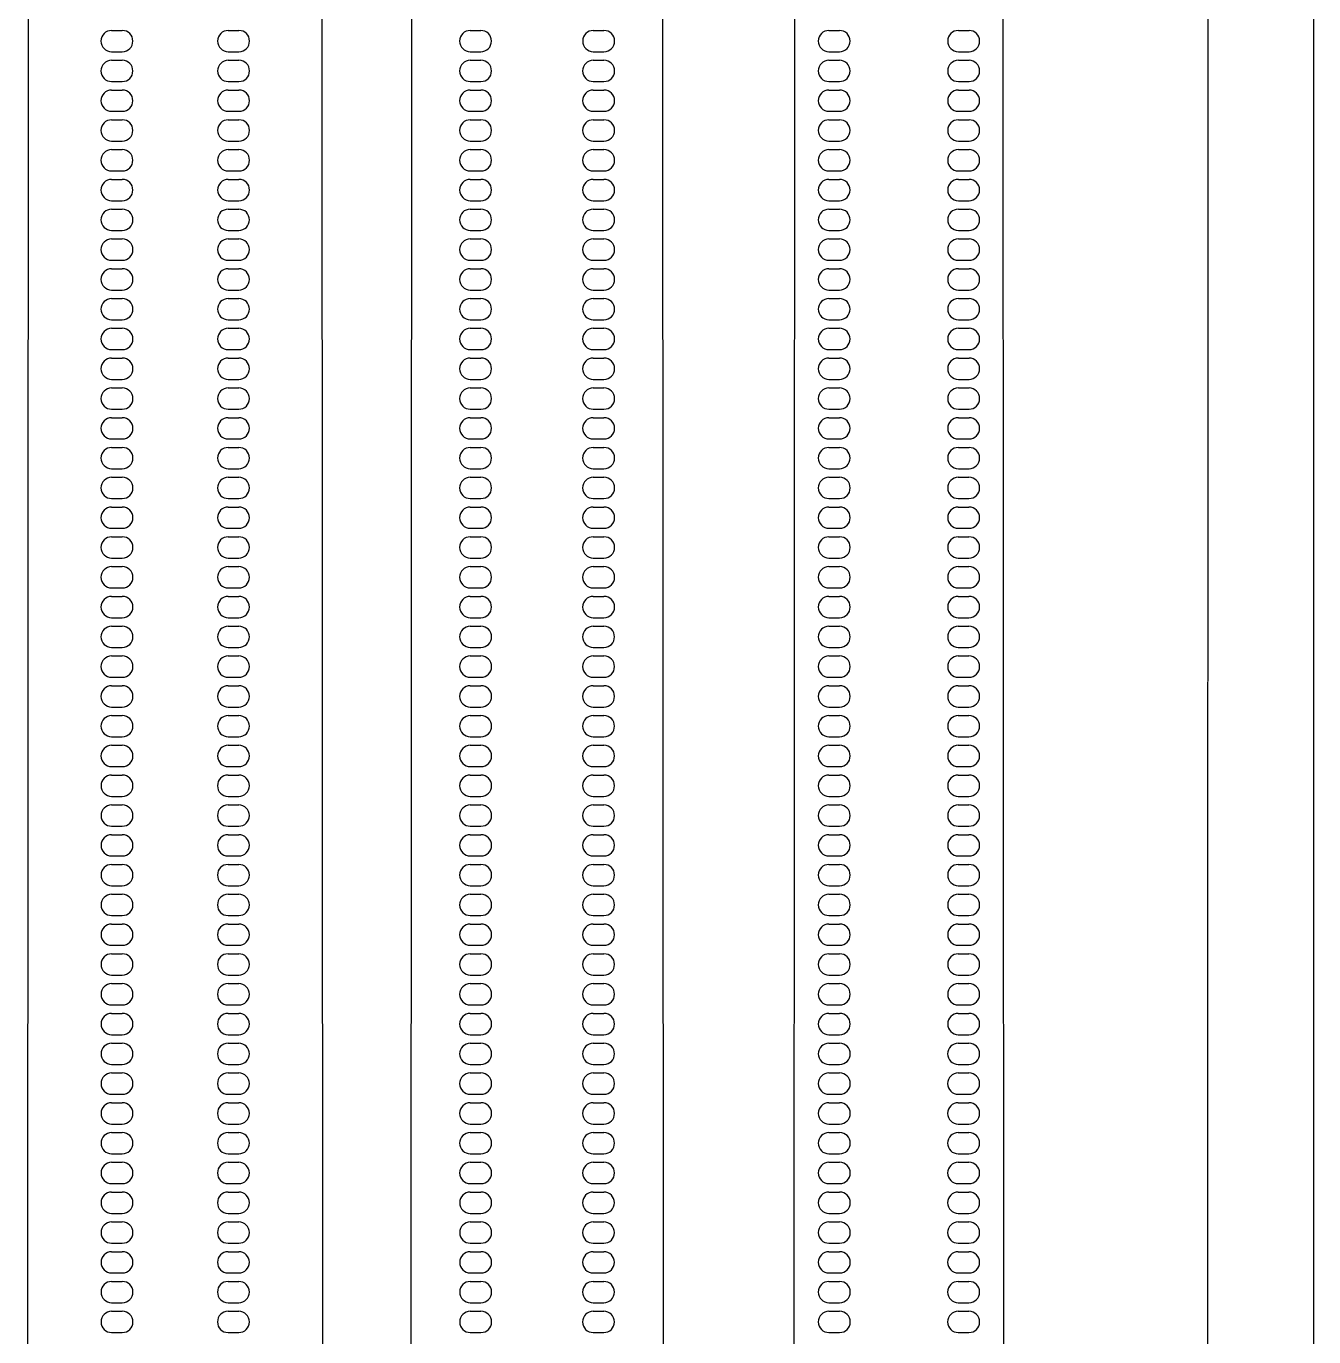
# Model space of a CAD drawing. Header units: millimetres. Extents: x -12.5 to 12.5, y -37.5 to 37.5.
# Drawn here: x -2.9 to 0.124, y -18.595 to -15.515 of the extents above; entities that cross this region are included whole.
import ezdxf

# ---------------------------------------------------------------- set-up
doc = ezdxf.new("R2010")
doc.units = ezdxf.units.MM

msp = doc.modelspace()

# ---------------------------------------------------------------- linework, layer by layer
at = {"color": 7, "linetype": 'Continuous'}
for p, q in [((-2.875, 24), (-2.9, -25)), ((-2.2, -25), (-2.225, 24)), ((-1.975, 24), (-2, -25)), ((-1.4, -25), (-1.425, 24)), ((-1.075, 24), (-1.1, -25)), ((-0.6, -25), (-0.625, 24)), ((-0.1245, -21.36), (-0.1233, -13.66)), ((0.1233, -13.66), (0.1245, -21.36)), ((-2.6995, -15.525), (-2.6745, -15.525)), ((-2.4255, -15.525), (-2.4005, -15.525)), ((-1.8571, -15.525), (-1.8321, -15.525)), ((-1.5679, -15.525), (-1.5429, -15.525)), ((-1.0146, -15.525), (-0.9896, -15.525)), ((-0.7104, -15.525), (-0.6854, -15.525)), ((-2.6995, -15.575), (-2.6745, -15.575)), ((-2.4255, -15.575), (-2.4005, -15.575)), ((-1.8571, -15.575), (-1.8321, -15.575)), ((-1.5679, -15.575), (-1.5429, -15.575)), ((-1.0146, -15.575), (-0.9896, -15.575)), ((-0.7104, -15.575), (-0.6854, -15.575)), ((-2.6995, -15.595), (-2.6745, -15.595)), ((-2.4255, -15.595), (-2.4005, -15.595)), ((-1.857, -15.595), (-1.832, -15.595)), ((-1.568, -15.595), (-1.543, -15.595)), ((-1.0146, -15.595), (-0.9896, -15.595)), ((-0.7104, -15.595), (-0.6854, -15.595)), ((-2.6995, -15.645), (-2.6745, -15.645)), ((-2.4255, -15.645), (-2.4005, -15.645)), ((-1.857, -15.645), (-1.832, -15.645)), ((-1.568, -15.645), (-1.543, -15.645)), ((-1.0146, -15.645), (-0.9896, -15.645)), ((-0.7104, -15.645), (-0.6854, -15.645)), ((-2.6995, -15.665), (-2.6745, -15.665)), ((-2.4255, -15.665), (-2.4005, -15.665)), ((-1.857, -15.665), (-1.832, -15.665)), ((-1.568, -15.665), (-1.543, -15.665)), ((-1.0146, -15.665), (-0.9896, -15.665)), ((-0.7104, -15.665), (-0.6854, -15.665)), ((-2.6995, -15.715), (-2.6745, -15.715)), ((-2.6995, -15.735), (-2.6745, -15.735)), ((-2.4255, -15.715), (-2.4005, -15.715)), ((-2.4255, -15.735), (-2.4005, -15.735)), ((-1.857, -15.715), (-1.832, -15.715)), ((-1.857, -15.735), (-1.832, -15.735)), ((-1.568, -15.715), (-1.543, -15.715)), ((-1.568, -15.735), (-1.543, -15.735)), ((-1.0146, -15.715), (-0.9896, -15.715)), ((-1.0146, -15.735), (-0.9896, -15.735)), ((-0.7104, -15.715), (-0.6854, -15.715)), ((-0.7104, -15.735), (-0.6854, -15.735)), ((-2.6995, -15.785), (-2.6745, -15.785)), ((-2.4255, -15.785), (-2.4005, -15.785)), ((-1.857, -15.785), (-1.832, -15.785)), ((-1.568, -15.785), (-1.543, -15.785)), ((-1.0146, -15.785), (-0.9896, -15.785)), ((-0.7104, -15.785), (-0.6854, -15.785)), ((-2.6995, -15.805), (-2.6745, -15.805)), ((-2.4255, -15.805), (-2.4005, -15.805)), ((-1.857, -15.805), (-1.832, -15.805)), ((-1.568, -15.805), (-1.543, -15.805)), ((-1.0146, -15.805), (-0.9896, -15.805)), ((-0.7104, -15.805), (-0.6854, -15.805)), ((-2.6995, -15.855), (-2.6745, -15.855)), ((-2.4255, -15.855), (-2.4005, -15.855)), ((-1.857, -15.855), (-1.832, -15.855)), ((-1.568, -15.855), (-1.543, -15.855)), ((-1.0146, -15.855), (-0.9896, -15.855)), ((-0.7104, -15.855), (-0.6854, -15.855)), ((-2.6995, -15.875), (-2.6745, -15.875)), ((-2.4255, -15.875), (-2.4005, -15.875)), ((-1.857, -15.875), (-1.832, -15.875)), ((-1.568, -15.875), (-1.543, -15.875)), ((-1.0146, -15.875), (-0.9896, -15.875)), ((-0.7104, -15.875), (-0.6854, -15.875)), ((-2.6995, -15.925), (-2.6745, -15.925)), ((-2.6994, -15.945), (-2.6744, -15.945)), ((-2.4256, -15.945), (-2.4006, -15.945)), ((-2.4255, -15.925), (-2.4005, -15.925)), ((-1.857, -15.925), (-1.832, -15.925)), ((-1.857, -15.945), (-1.832, -15.945)), ((-1.568, -15.925), (-1.543, -15.925)), ((-1.568, -15.945), (-1.543, -15.945)), ((-1.0146, -15.925), (-0.9896, -15.925)), ((-1.0146, -15.945), (-0.9896, -15.945)), ((-0.7104, -15.925), (-0.6854, -15.925)), ((-0.7104, -15.945), (-0.6854, -15.945)), ((-2.6994, -15.995), (-2.6744, -15.995)), ((-2.6994, -16.015), (-2.6744, -16.015)), ((-2.4256, -15.995), (-2.4006, -15.995)), ((-2.4256, -16.015), (-2.4006, -16.015)), ((-1.857, -15.995), (-1.832, -15.995)), ((-1.857, -16.015), (-1.832, -16.015)), ((-1.568, -15.995), (-1.543, -15.995)), ((-1.568, -16.015), (-1.543, -16.015)), ((-1.0146, -15.995), (-0.9896, -15.995)), ((-1.0146, -16.015), (-0.9896, -16.015)), ((-0.7104, -15.995), (-0.6854, -15.995)), ((-0.7104, -16.015), (-0.6854, -16.015)), ((-2.6994, -16.065), (-2.6744, -16.065)), ((-2.4256, -16.065), (-2.4006, -16.065)), ((-1.857, -16.065), (-1.832, -16.065)), ((-1.568, -16.065), (-1.543, -16.065)), ((-1.0146, -16.065), (-0.9896, -16.065)), ((-0.7104, -16.065), (-0.6854, -16.065)), ((-2.6994, -16.085), (-2.6744, -16.085)), ((-2.4256, -16.085), (-2.4006, -16.085)), ((-1.857, -16.085), (-1.832, -16.085)), ((-1.568, -16.085), (-1.543, -16.085)), ((-1.0146, -16.085), (-0.9896, -16.085)), ((-0.7104, -16.085), (-0.6854, -16.085)), ((-2.6994, -16.135), (-2.6744, -16.135)), ((-2.4256, -16.135), (-2.4006, -16.135)), ((-1.857, -16.135), (-1.832, -16.135)), ((-1.568, -16.135), (-1.543, -16.135)), ((-1.0146, -16.135), (-0.9896, -16.135)), ((-0.7104, -16.135), (-0.6854, -16.135)), ((-2.6994, -16.155), (-2.6744, -16.155)), ((-2.4256, -16.155), (-2.4006, -16.155)), ((-1.857, -16.155), (-1.832, -16.155)), ((-1.568, -16.155), (-1.543, -16.155)), ((-1.0146, -16.155), (-0.9896, -16.155)), ((-0.7104, -16.155), (-0.6854, -16.155)), ((-2.6994, -16.205), (-2.6744, -16.205)), ((-2.6994, -16.225), (-2.6744, -16.225)), ((-2.4256, -16.205), (-2.4006, -16.205)), ((-2.4256, -16.225), (-2.4006, -16.225)), ((-1.857, -16.205), (-1.832, -16.205)), ((-1.857, -16.225), (-1.832, -16.225)), ((-1.568, -16.205), (-1.543, -16.205)), ((-1.568, -16.225), (-1.543, -16.225)), ((-1.0146, -16.205), (-0.9896, -16.205)), ((-1.0146, -16.225), (-0.9896, -16.225)), ((-0.7104, -16.205), (-0.6854, -16.205)), ((-0.7104, -16.225), (-0.6854, -16.225)), ((-2.6994, -16.275), (-2.6744, -16.275)), ((-2.4256, -16.275), (-2.4006, -16.275)), ((-1.857, -16.275), (-1.832, -16.275)), ((-1.568, -16.275), (-1.543, -16.275)), ((-1.0146, -16.275), (-0.9896, -16.275)), ((-0.7104, -16.275), (-0.6854, -16.275)), ((-2.6994, -16.295), (-2.6744, -16.295)), ((-2.4256, -16.295), (-2.4006, -16.295)), ((-1.857, -16.295), (-1.832, -16.295)), ((-1.568, -16.295), (-1.543, -16.295)), ((-1.0146, -16.295), (-0.9896, -16.295)), ((-0.7104, -16.295), (-0.6854, -16.295)), ((-2.6994, -16.345), (-2.6744, -16.345)), ((-2.4256, -16.345), (-2.4006, -16.345)), ((-1.857, -16.345), (-1.832, -16.345)), ((-1.568, -16.345), (-1.543, -16.345)), ((-1.0146, -16.345), (-0.9896, -16.345)), ((-0.7104, -16.345), (-0.6854, -16.345)), ((-2.6994, -16.365), (-2.6744, -16.365)), ((-2.4256, -16.365), (-2.4006, -16.365)), ((-1.857, -16.365), (-1.832, -16.365)), ((-1.568, -16.365), (-1.543, -16.365)), ((-1.0146, -16.365), (-0.9896, -16.365)), ((-0.7104, -16.365), (-0.6854, -16.365)), ((-2.6994, -16.415), (-2.6744, -16.415)), ((-2.4256, -16.415), (-2.4006, -16.415)), ((-1.857, -16.415), (-1.832, -16.415)), ((-1.568, -16.415), (-1.543, -16.415)), ((-1.0146, -16.415), (-0.9896, -16.415)), ((-0.7104, -16.415), (-0.6854, -16.415)), ((-2.6994, -16.435), (-2.6744, -16.435)), ((-2.4256, -16.435), (-2.4006, -16.435)), ((-1.857, -16.435), (-1.832, -16.435)), ((-1.568, -16.435), (-1.543, -16.435)), ((-1.0146, -16.435), (-0.9896, -16.435)), ((-0.7104, -16.435), (-0.6854, -16.435)), ((-2.6994, -16.485), (-2.6744, -16.485)), ((-2.6994, -16.505), (-2.6744, -16.505)), ((-2.4256, -16.485), (-2.4006, -16.485)), ((-2.4256, -16.505), (-2.4006, -16.505)), ((-1.857, -16.485), (-1.832, -16.485)), ((-1.857, -16.505), (-1.832, -16.505)), ((-1.568, -16.485), (-1.543, -16.485)), ((-1.568, -16.505), (-1.543, -16.505)), ((-1.0146, -16.485), (-0.9896, -16.485)), ((-1.0146, -16.505), (-0.9896, -16.505)), ((-0.7104, -16.485), (-0.6854, -16.485)), ((-0.7104, -16.505), (-0.6854, -16.505)), ((-2.6994, -16.555), (-2.6744, -16.555)), ((-2.4256, -16.555), (-2.4006, -16.555)), ((-1.857, -16.555), (-1.832, -16.555)), ((-1.568, -16.555), (-1.543, -16.555)), ((-1.0146, -16.555), (-0.9896, -16.555)), ((-0.7104, -16.555), (-0.6854, -16.555)), ((-2.6994, -16.575), (-2.6744, -16.575)), ((-2.4256, -16.575), (-2.4006, -16.575)), ((-1.857, -16.575), (-1.832, -16.575)), ((-1.568, -16.575), (-1.543, -16.575)), ((-1.0145, -16.575), (-0.9895, -16.575)), ((-0.7105, -16.575), (-0.6855, -16.575)), ((-2.6994, -16.625), (-2.6744, -16.625)), ((-2.4256, -16.625), (-2.4006, -16.625)), ((-1.857, -16.625), (-1.832, -16.625)), ((-1.568, -16.625), (-1.543, -16.625)), ((-1.0145, -16.625), (-0.9895, -16.625)), ((-0.7105, -16.625), (-0.6855, -16.625)), ((-2.6994, -16.645), (-2.6744, -16.645)), ((-2.4256, -16.645), (-2.4006, -16.645)), ((-1.857, -16.645), (-1.832, -16.645)), ((-1.568, -16.645), (-1.543, -16.645)), ((-1.0145, -16.645), (-0.9895, -16.645)), ((-0.7105, -16.645), (-0.6855, -16.645)), ((-2.6994, -16.695), (-2.6744, -16.695)), ((-2.6994, -16.715), (-2.6744, -16.715)), ((-2.4256, -16.695), (-2.4006, -16.695)), ((-2.4256, -16.715), (-2.4006, -16.715)), ((-1.857, -16.695), (-1.832, -16.695)), ((-1.857, -16.715), (-1.832, -16.715)), ((-1.568, -16.695), (-1.543, -16.695)), ((-1.568, -16.715), (-1.543, -16.715)), ((-1.0145, -16.695), (-0.9895, -16.695)), ((-1.0145, -16.715), (-0.9895, -16.715)), ((-0.7105, -16.695), (-0.6855, -16.695)), ((-0.7105, -16.715), (-0.6855, -16.715)), ((-2.6994, -16.765), (-2.6744, -16.765)), ((-2.6994, -16.785), (-2.6744, -16.785)), ((-2.4256, -16.765), (-2.4006, -16.765)), ((-2.4256, -16.785), (-2.4006, -16.785)), ((-1.857, -16.765), (-1.832, -16.765)), ((-1.857, -16.785), (-1.832, -16.785)), ((-1.568, -16.765), (-1.543, -16.765)), ((-1.568, -16.785), (-1.543, -16.785)), ((-1.0145, -16.765), (-0.9895, -16.765)), ((-1.0145, -16.785), (-0.9895, -16.785)), ((-0.7105, -16.765), (-0.6855, -16.765)), ((-0.7105, -16.785), (-0.6855, -16.785)), ((-2.6994, -16.835), (-2.6744, -16.835)), ((-2.4256, -16.835), (-2.4006, -16.835)), ((-1.857, -16.835), (-1.832, -16.835)), ((-1.568, -16.835), (-1.543, -16.835)), ((-1.0145, -16.835), (-0.9895, -16.835)), ((-0.7105, -16.835), (-0.6855, -16.835)), ((-2.6994, -16.855), (-2.6744, -16.855)), ((-2.4256, -16.855), (-2.4006, -16.855)), ((-1.857, -16.855), (-1.832, -16.855)), ((-1.568, -16.855), (-1.543, -16.855)), ((-1.0145, -16.855), (-0.9895, -16.855)), ((-0.7105, -16.855), (-0.6855, -16.855)), ((-2.6994, -16.905), (-2.6744, -16.905)), ((-2.4256, -16.905), (-2.4006, -16.905)), ((-1.857, -16.905), (-1.832, -16.905)), ((-1.568, -16.905), (-1.543, -16.905)), ((-1.0145, -16.905), (-0.9895, -16.905)), ((-0.7105, -16.905), (-0.6855, -16.905)), ((-2.6994, -16.925), (-2.6744, -16.925)), ((-2.4256, -16.925), (-2.4006, -16.925)), ((-1.8569, -16.925), (-1.8319, -16.925)), ((-1.5681, -16.925), (-1.5431, -16.925)), ((-1.0145, -16.925), (-0.9895, -16.925)), ((-0.7105, -16.925), (-0.6855, -16.925)), ((-2.6994, -16.975), (-2.6744, -16.975)), ((-2.6994, -16.995), (-2.6744, -16.995)), ((-2.4256, -16.975), (-2.4006, -16.975)), ((-2.4256, -16.995), (-2.4006, -16.995)), ((-1.8569, -16.975), (-1.8319, -16.975)), ((-1.8569, -16.995), (-1.8319, -16.995)), ((-1.5681, -16.975), (-1.5431, -16.975)), ((-1.5681, -16.995), (-1.5431, -16.995)), ((-1.0145, -16.975), (-0.9895, -16.975)), ((-1.0145, -16.995), (-0.9895, -16.995)), ((-0.7105, -16.975), (-0.6855, -16.975)), ((-0.7105, -16.995), (-0.6855, -16.995)), ((-2.6994, -17.045), (-2.6744, -17.045)), ((-2.4256, -17.045), (-2.4006, -17.045)), ((-1.8569, -17.045), (-1.8319, -17.045)), ((-1.5681, -17.045), (-1.5431, -17.045)), ((-1.0145, -17.045), (-0.9895, -17.045)), ((-0.7105, -17.045), (-0.6855, -17.045)), ((-2.6994, -17.065), (-2.6744, -17.065)), ((-2.4256, -17.065), (-2.4006, -17.065)), ((-1.8569, -17.065), (-1.8319, -17.065)), ((-1.5681, -17.065), (-1.5431, -17.065)), ((-1.0145, -17.065), (-0.9895, -17.065)), ((-0.7105, -17.065), (-0.6855, -17.065)), ((-2.6994, -17.115), (-2.6744, -17.115)), ((-2.4256, -17.115), (-2.4006, -17.115)), ((-1.8569, -17.115), (-1.8319, -17.115)), ((-1.5681, -17.115), (-1.5431, -17.115)), ((-1.0145, -17.115), (-0.9895, -17.115)), ((-0.7105, -17.115), (-0.6855, -17.115)), ((-2.6994, -17.135), (-2.6744, -17.135)), ((-2.4256, -17.135), (-2.4006, -17.135)), ((-1.8569, -17.135), (-1.8319, -17.135)), ((-1.5681, -17.135), (-1.5431, -17.135)), ((-1.0145, -17.135), (-0.9895, -17.135)), ((-0.7105, -17.135), (-0.6855, -17.135)), ((-2.6994, -17.185), (-2.6744, -17.185)), ((-2.4256, -17.185), (-2.4006, -17.185)), ((-1.8569, -17.185), (-1.8319, -17.185)), ((-1.5681, -17.185), (-1.5431, -17.185)), ((-1.0145, -17.185), (-0.9895, -17.185)), ((-0.7105, -17.185), (-0.6855, -17.185)), ((-2.6994, -17.205), (-2.6744, -17.205)), ((-2.4256, -17.205), (-2.4006, -17.205)), ((-1.8569, -17.205), (-1.8319, -17.205)), ((-1.5681, -17.205), (-1.5431, -17.205)), ((-1.0145, -17.205), (-0.9895, -17.205)), ((-0.7105, -17.205), (-0.6855, -17.205)), ((-2.6994, -17.255), (-2.6744, -17.255)), ((-2.6993, -17.275), (-2.6743, -17.275)), ((-2.4257, -17.275), (-2.4007, -17.275)), ((-2.4256, -17.255), (-2.4006, -17.255)), ((-1.8569, -17.255), (-1.8319, -17.255)), ((-1.8569, -17.275), (-1.8319, -17.275)), ((-1.5681, -17.255), (-1.5431, -17.255)), ((-1.5681, -17.275), (-1.5431, -17.275)), ((-1.0145, -17.255), (-0.9895, -17.255)), ((-1.0145, -17.275), (-0.9895, -17.275)), ((-0.7105, -17.255), (-0.6855, -17.255)), ((-0.7105, -17.275), (-0.6855, -17.275)), ((-2.6993, -17.325), (-2.6743, -17.325)), ((-2.4257, -17.325), (-2.4007, -17.325)), ((-1.8569, -17.325), (-1.8319, -17.325)), ((-1.5681, -17.325), (-1.5431, -17.325)), ((-1.0145, -17.325), (-0.9895, -17.325)), ((-0.7105, -17.325), (-0.6855, -17.325)), ((-2.6993, -17.345), (-2.6743, -17.345)), ((-2.4257, -17.345), (-2.4007, -17.345)), ((-1.8569, -17.345), (-1.8319, -17.345)), ((-1.5681, -17.345), (-1.5431, -17.345)), ((-1.0145, -17.345), (-0.9895, -17.345)), ((-0.7105, -17.345), (-0.6855, -17.345)), ((-2.6993, -17.395), (-2.6743, -17.395)), ((-2.4257, -17.395), (-2.4007, -17.395)), ((-1.8569, -17.395), (-1.8319, -17.395)), ((-1.5681, -17.395), (-1.5431, -17.395)), ((-1.0145, -17.395), (-0.9895, -17.395)), ((-0.7105, -17.395), (-0.6855, -17.395)), ((-2.6993, -17.415), (-2.6743, -17.415)), ((-2.4257, -17.415), (-2.4007, -17.415)), ((-1.8569, -17.415), (-1.8319, -17.415)), ((-1.5681, -17.415), (-1.5431, -17.415)), ((-1.0145, -17.415), (-0.9895, -17.415)), ((-0.7105, -17.415), (-0.6855, -17.415)), ((-2.6993, -17.465), (-2.6743, -17.465)), ((-2.6993, -17.485), (-2.6743, -17.485)), ((-2.4257, -17.465), (-2.4007, -17.465)), ((-2.4257, -17.485), (-2.4007, -17.485)), ((-1.8569, -17.465), (-1.8319, -17.465)), ((-1.8569, -17.485), (-1.8319, -17.485)), ((-1.5681, -17.465), (-1.5431, -17.465)), ((-1.5681, -17.485), (-1.5431, -17.485)), ((-1.0145, -17.465), (-0.9895, -17.465)), ((-1.0145, -17.485), (-0.9895, -17.485)), ((-0.7105, -17.465), (-0.6855, -17.465)), ((-0.7105, -17.485), (-0.6855, -17.485)), ((-2.6993, -17.535), (-2.6743, -17.535)), ((-2.6993, -17.555), (-2.6743, -17.555)), ((-2.4257, -17.535), (-2.4007, -17.535)), ((-2.4257, -17.555), (-2.4007, -17.555)), ((-1.8569, -17.535), (-1.8319, -17.535)), ((-1.8569, -17.555), (-1.8319, -17.555)), ((-1.5681, -17.535), (-1.5431, -17.535)), ((-1.5681, -17.555), (-1.5431, -17.555)), ((-1.0145, -17.535), (-0.9895, -17.535)), ((-1.0145, -17.555), (-0.9895, -17.555)), ((-0.7105, -17.535), (-0.6855, -17.535)), ((-0.7105, -17.555), (-0.6855, -17.555)), ((-2.6993, -17.605), (-2.6743, -17.605)), ((-2.4257, -17.605), (-2.4007, -17.605)), ((-1.8569, -17.605), (-1.8319, -17.605)), ((-1.5681, -17.605), (-1.5431, -17.605)), ((-1.0145, -17.605), (-0.9895, -17.605)), ((-0.7105, -17.605), (-0.6855, -17.605)), ((-2.6993, -17.625), (-2.6743, -17.625)), ((-2.4257, -17.625), (-2.4007, -17.625)), ((-1.8569, -17.625), (-1.8319, -17.625)), ((-1.5681, -17.625), (-1.5431, -17.625)), ((-1.0145, -17.625), (-0.9895, -17.625)), ((-0.7105, -17.625), (-0.6855, -17.625)), ((-2.6993, -17.675), (-2.6743, -17.675)), ((-2.4257, -17.675), (-2.4007, -17.675)), ((-1.8569, -17.675), (-1.8319, -17.675)), ((-1.5681, -17.675), (-1.5431, -17.675)), ((-1.0145, -17.675), (-0.9895, -17.675)), ((-0.7105, -17.675), (-0.6855, -17.675)), ((-2.6993, -17.695), (-2.6743, -17.695)), ((-2.4257, -17.695), (-2.4007, -17.695)), ((-1.8569, -17.695), (-1.8319, -17.695)), ((-1.5681, -17.695), (-1.5431, -17.695)), ((-1.0145, -17.695), (-0.9895, -17.695)), ((-0.7105, -17.695), (-0.6855, -17.695)), ((-2.6993, -17.745), (-2.6743, -17.745)), ((-2.6993, -17.765), (-2.6743, -17.765)), ((-2.4257, -17.745), (-2.4007, -17.745)), ((-2.4257, -17.765), (-2.4007, -17.765)), ((-1.8569, -17.745), (-1.8319, -17.745)), ((-1.8569, -17.765), (-1.8319, -17.765)), ((-1.5681, -17.745), (-1.5431, -17.745)), ((-1.5681, -17.765), (-1.5431, -17.765)), ((-1.0145, -17.745), (-0.9895, -17.745)), ((-1.0145, -17.765), (-0.9895, -17.765)), ((-0.7105, -17.745), (-0.6855, -17.745)), ((-0.7105, -17.765), (-0.6855, -17.765)), ((-2.6993, -17.815), (-2.6743, -17.815)), ((-2.4257, -17.815), (-2.4007, -17.815)), ((-1.8569, -17.815), (-1.8319, -17.815)), ((-1.5681, -17.815), (-1.5431, -17.815)), ((-1.0145, -17.815), (-0.9895, -17.815)), ((-0.7105, -17.815), (-0.6855, -17.815)), ((-2.6993, -17.835), (-2.6743, -17.835)), ((-2.4257, -17.835), (-2.4007, -17.835)), ((-1.8569, -17.835), (-1.8319, -17.835)), ((-1.5681, -17.835), (-1.5431, -17.835)), ((-1.0145, -17.835), (-0.9895, -17.835)), ((-0.7105, -17.835), (-0.6855, -17.835)), ((-2.6993, -17.885), (-2.6743, -17.885)), ((-2.4257, -17.885), (-2.4007, -17.885)), ((-1.8569, -17.885), (-1.8319, -17.885)), ((-1.5681, -17.885), (-1.5431, -17.885)), ((-1.0145, -17.885), (-0.9895, -17.885)), ((-0.7105, -17.885), (-0.6855, -17.885)), ((-2.6993, -17.905), (-2.6743, -17.905)), ((-2.4257, -17.905), (-2.4007, -17.905)), ((-1.8569, -17.905), (-1.8319, -17.905)), ((-1.5681, -17.905), (-1.5431, -17.905)), ((-1.0144, -17.905), (-0.9894, -17.905)), ((-0.7106, -17.905), (-0.6856, -17.905)), ((-2.6993, -17.955), (-2.6743, -17.955)), ((-2.4257, -17.955), (-2.4007, -17.955)), ((-1.8569, -17.955), (-1.8319, -17.955)), ((-1.5681, -17.955), (-1.5431, -17.955)), ((-1.0144, -17.955), (-0.9894, -17.955)), ((-0.7106, -17.955), (-0.6856, -17.955)), ((-2.6993, -17.975), (-2.6743, -17.975)), ((-2.4257, -17.975), (-2.4007, -17.975)), ((-1.8569, -17.975), (-1.8319, -17.975)), ((-1.5681, -17.975), (-1.5431, -17.975)), ((-1.0144, -17.975), (-0.9894, -17.975)), ((-0.7106, -17.975), (-0.6856, -17.975)), ((-2.6993, -18.025), (-2.6743, -18.025)), ((-2.6993, -18.045), (-2.6743, -18.045)), ((-2.4257, -18.025), (-2.4007, -18.025)), ((-2.4257, -18.045), (-2.4007, -18.045)), ((-1.8569, -18.025), (-1.8319, -18.025)), ((-1.8569, -18.045), (-1.8319, -18.045)), ((-1.5681, -18.025), (-1.5431, -18.025)), ((-1.5681, -18.045), (-1.5431, -18.045)), ((-1.0144, -18.025), (-0.9894, -18.025)), ((-1.0144, -18.045), (-0.9894, -18.045)), ((-0.7106, -18.025), (-0.6856, -18.025)), ((-0.7106, -18.045), (-0.6856, -18.045)), ((-2.6993, -18.095), (-2.6743, -18.095)), ((-2.4257, -18.095), (-2.4007, -18.095)), ((-1.8569, -18.095), (-1.8319, -18.095)), ((-1.5681, -18.095), (-1.5431, -18.095)), ((-1.0144, -18.095), (-0.9894, -18.095)), ((-0.7106, -18.095), (-0.6856, -18.095)), ((-2.6993, -18.115), (-2.6743, -18.115)), ((-2.4257, -18.115), (-2.4007, -18.115)), ((-1.8569, -18.115), (-1.8319, -18.115)), ((-1.5681, -18.115), (-1.5431, -18.115)), ((-1.0144, -18.115), (-0.9894, -18.115)), ((-0.7106, -18.115), (-0.6856, -18.115)), ((-2.6993, -18.165), (-2.6743, -18.165)), ((-2.4257, -18.165), (-2.4007, -18.165)), ((-1.8569, -18.165), (-1.8319, -18.165)), ((-1.5681, -18.165), (-1.5431, -18.165)), ((-1.0144, -18.165), (-0.9894, -18.165)), ((-0.7106, -18.165), (-0.6856, -18.165)), ((-2.6993, -18.185), (-2.6743, -18.185)), ((-2.4257, -18.185), (-2.4007, -18.185)), ((-1.8569, -18.185), (-1.8319, -18.185)), ((-1.5681, -18.185), (-1.5431, -18.185)), ((-1.0144, -18.185), (-0.9894, -18.185)), ((-0.7106, -18.185), (-0.6856, -18.185)), ((-2.6993, -18.235), (-2.6743, -18.235)), ((-2.6993, -18.255), (-2.6743, -18.255)), ((-2.4257, -18.235), (-2.4007, -18.235)), ((-2.4257, -18.255), (-2.4007, -18.255)), ((-1.8569, -18.235), (-1.8319, -18.235)), ((-1.8568, -18.255), (-1.8318, -18.255)), ((-1.5682, -18.255), (-1.5432, -18.255)), ((-1.5681, -18.235), (-1.5431, -18.235)), ((-1.0144, -18.235), (-0.9894, -18.235)), ((-1.0144, -18.255), (-0.9894, -18.255)), ((-0.7106, -18.235), (-0.6856, -18.235)), ((-0.7106, -18.255), (-0.6856, -18.255)), ((-2.6993, -18.305), (-2.6743, -18.305)), ((-2.6993, -18.325), (-2.6743, -18.325)), ((-2.4257, -18.305), (-2.4007, -18.305)), ((-2.4257, -18.325), (-2.4007, -18.325)), ((-1.8568, -18.305), (-1.8318, -18.305)), ((-1.8568, -18.325), (-1.8318, -18.325)), ((-1.5682, -18.305), (-1.5432, -18.305)), ((-1.5682, -18.325), (-1.5432, -18.325)), ((-1.0144, -18.305), (-0.9894, -18.305)), ((-1.0144, -18.325), (-0.9894, -18.325)), ((-0.7106, -18.305), (-0.6856, -18.305)), ((-0.7106, -18.325), (-0.6856, -18.325)), ((-2.6993, -18.375), (-2.6743, -18.375)), ((-2.4257, -18.375), (-2.4007, -18.375)), ((-1.8568, -18.375), (-1.8318, -18.375)), ((-1.5682, -18.375), (-1.5432, -18.375)), ((-1.0144, -18.375), (-0.9894, -18.375)), ((-0.7106, -18.375), (-0.6856, -18.375)), ((-2.6993, -18.395), (-2.6743, -18.395)), ((-2.4257, -18.395), (-2.4007, -18.395)), ((-1.8568, -18.395), (-1.8318, -18.395)), ((-1.5682, -18.395), (-1.5432, -18.395)), ((-1.0144, -18.395), (-0.9894, -18.395)), ((-0.7106, -18.395), (-0.6856, -18.395)), ((-2.6993, -18.445), (-2.6743, -18.445)), ((-2.4257, -18.445), (-2.4007, -18.445)), ((-1.8568, -18.445), (-1.8318, -18.445)), ((-1.5682, -18.445), (-1.5432, -18.445)), ((-1.0144, -18.445), (-0.9894, -18.445)), ((-0.7106, -18.445), (-0.6856, -18.445)), ((-2.6993, -18.465), (-2.6743, -18.465)), ((-2.4257, -18.465), (-2.4007, -18.465)), ((-1.8568, -18.465), (-1.8318, -18.465)), ((-1.5682, -18.465), (-1.5432, -18.465)), ((-1.0144, -18.465), (-0.9894, -18.465)), ((-0.7106, -18.465), (-0.6856, -18.465)), ((-2.6993, -18.515), (-2.6743, -18.515)), ((-2.6993, -18.535), (-2.6743, -18.535)), ((-2.4257, -18.515), (-2.4007, -18.515)), ((-2.4257, -18.535), (-2.4007, -18.535)), ((-1.8568, -18.515), (-1.8318, -18.515)), ((-1.8568, -18.535), (-1.8318, -18.535)), ((-1.5682, -18.515), (-1.5432, -18.515)), ((-1.5682, -18.535), (-1.5432, -18.535)), ((-1.0144, -18.515), (-0.9894, -18.515)), ((-1.0144, -18.535), (-0.9894, -18.535)), ((-0.7106, -18.515), (-0.6856, -18.515)), ((-0.7106, -18.535), (-0.6856, -18.535)), ((-2.6993, -18.585), (-2.6743, -18.585)), ((-2.4257, -18.585), (-2.4007, -18.585)), ((-1.8568, -18.585), (-1.8318, -18.585)), ((-1.5682, -18.585), (-1.5432, -18.585)), ((-1.0144, -18.585), (-0.9894, -18.585)), ((-0.7106, -18.585), (-0.6856, -18.585))]:
    msp.add_line(p, q, dxfattribs=at)
for centre, start, end in [((-2.6995, -15.55), 90, 270), ((-2.6745, -15.55), 270, 90), ((-2.4255, -15.55), 90, 270), ((-2.4005, -15.55), 270, 90), ((-1.8571, -15.55), 90, 270), ((-1.8321, -15.55), 270, 90), ((-1.5679, -15.55), 90, 270), ((-1.5429, -15.55), 270, 90), ((-1.0146, -15.55), 90, 270), ((-0.9896, -15.55), 270, 90), ((-0.7104, -15.55), 90, 270), ((-0.6854, -15.55), 270, 90), ((-2.6995, -15.62), 90, 270), ((-2.6745, -15.62), 270, 90), ((-2.4255, -15.62), 90, 270), ((-2.4005, -15.62), 270, 90), ((-1.857, -15.62), 90, 270), ((-1.832, -15.62), 270, 90), ((-1.568, -15.62), 90, 270), ((-1.543, -15.62), 270, 90), ((-1.0146, -15.62), 90, 270), ((-0.9896, -15.62), 270, 90), ((-0.7104, -15.62), 90, 270), ((-0.6854, -15.62), 270, 90), ((-2.6995, -15.69), 90, 270), ((-2.6745, -15.69), 270, 90), ((-2.4255, -15.69), 90, 270), ((-2.4005, -15.69), 270, 90), ((-1.857, -15.69), 90, 270), ((-1.832, -15.69), 270, 90), ((-1.568, -15.69), 90, 270), ((-1.543, -15.69), 270, 90), ((-1.0146, -15.69), 90, 270), ((-0.9896, -15.69), 270, 90), ((-0.7104, -15.69), 90, 270), ((-0.6854, -15.69), 270, 90), ((-2.6995, -15.76), 90, 270), ((-2.6745, -15.76), 270, 90), ((-2.4255, -15.76), 90, 270), ((-2.4005, -15.76), 270, 90), ((-1.857, -15.76), 90, 270), ((-1.832, -15.76), 270, 90), ((-1.568, -15.76), 90, 270), ((-1.543, -15.76), 270, 90), ((-1.0146, -15.76), 90, 270), ((-0.9896, -15.76), 270, 90), ((-0.7104, -15.76), 90, 270), ((-0.6854, -15.76), 270, 90), ((-2.6995, -15.83), 90, 270), ((-2.6745, -15.83), 270, 90), ((-2.4255, -15.83), 90, 270), ((-2.4005, -15.83), 270, 90), ((-1.857, -15.83), 90, 270), ((-1.832, -15.83), 270, 90), ((-1.568, -15.83), 90, 270), ((-1.543, -15.83), 270, 90), ((-1.0146, -15.83), 90, 270), ((-0.9896, -15.83), 270, 90), ((-0.7104, -15.83), 90, 270), ((-0.6854, -15.83), 270, 90), ((-2.6995, -15.9), 90, 270), ((-2.6745, -15.9), 270, 90), ((-2.4255, -15.9), 90, 270), ((-2.4005, -15.9), 270, 90), ((-1.857, -15.9), 90, 270), ((-1.832, -15.9), 270, 90), ((-1.568, -15.9), 90, 270), ((-1.543, -15.9), 270, 90), ((-1.0146, -15.9), 90, 270), ((-0.9896, -15.9), 270, 90), ((-0.7104, -15.9), 90, 270), ((-0.6854, -15.9), 270, 90), ((-2.6994, -15.97), 90, 270), ((-2.6744, -15.97), 270, 90), ((-2.4256, -15.97), 90, 270), ((-2.4006, -15.97), 270, 90), ((-1.857, -15.97), 90, 270), ((-1.832, -15.97), 270, 90), ((-1.568, -15.97), 90, 270), ((-1.543, -15.97), 270, 90), ((-1.0146, -15.97), 90, 270), ((-0.9896, -15.97), 270, 90), ((-0.7104, -15.97), 90, 270), ((-0.6854, -15.97), 270, 90), ((-2.6994, -16.04), 90, 270), ((-2.6744, -16.04), 270, 90), ((-2.4256, -16.04), 90, 270), ((-2.4006, -16.04), 270, 90), ((-1.857, -16.04), 90, 270), ((-1.832, -16.04), 270, 90), ((-1.568, -16.04), 90, 270), ((-1.543, -16.04), 270, 90), ((-1.0146, -16.04), 90, 270), ((-0.9896, -16.04), 270, 90), ((-0.7104, -16.04), 90, 270), ((-0.6854, -16.04), 270, 90), ((-2.6994, -16.11), 90, 270), ((-2.6744, -16.11), 270, 90), ((-2.4256, -16.11), 90, 270), ((-2.4006, -16.11), 270, 90), ((-1.857, -16.11), 90, 270), ((-1.832, -16.11), 270, 90), ((-1.568, -16.11), 90, 270), ((-1.543, -16.11), 270, 90), ((-1.0146, -16.11), 90, 270), ((-0.9896, -16.11), 270, 90), ((-0.7104, -16.11), 90, 270), ((-0.6854, -16.11), 270, 90), ((-2.6994, -16.18), 90, 270), ((-2.6744, -16.18), 270, 90), ((-2.4256, -16.18), 90, 270), ((-2.4006, -16.18), 270, 90), ((-1.857, -16.18), 90, 270), ((-1.832, -16.18), 270, 90), ((-1.568, -16.18), 90, 270), ((-1.543, -16.18), 270, 90), ((-1.0146, -16.18), 90, 270), ((-0.9896, -16.18), 270, 90), ((-0.7104, -16.18), 90, 270), ((-0.6854, -16.18), 270, 90), ((-2.6994, -16.25), 90, 270), ((-2.6744, -16.25), 270, 90), ((-2.4256, -16.25), 90, 270), ((-2.4006, -16.25), 270, 90), ((-1.857, -16.25), 90, 270), ((-1.832, -16.25), 270, 90), ((-1.568, -16.25), 90, 270), ((-1.543, -16.25), 270, 90), ((-1.0146, -16.25), 90, 270), ((-0.9896, -16.25), 270, 90), ((-0.7104, -16.25), 90, 270), ((-0.6854, -16.25), 270, 90), ((-2.6994, -16.32), 90, 270), ((-2.6744, -16.32), 270, 90), ((-2.4256, -16.32), 90, 270), ((-2.4006, -16.32), 270, 90), ((-1.857, -16.32), 90, 270), ((-1.832, -16.32), 270, 90), ((-1.568, -16.32), 90, 270), ((-1.543, -16.32), 270, 90), ((-1.0146, -16.32), 90, 270), ((-0.9896, -16.32), 270, 90), ((-0.7104, -16.32), 90, 270), ((-0.6854, -16.32), 270, 90), ((-2.6994, -16.39), 90, 270), ((-2.6744, -16.39), 270, 90), ((-2.4256, -16.39), 90, 270), ((-2.4006, -16.39), 270, 90), ((-1.857, -16.39), 90, 270), ((-1.832, -16.39), 270, 90), ((-1.568, -16.39), 90, 270), ((-1.543, -16.39), 270, 90), ((-1.0146, -16.39), 90, 270), ((-0.9896, -16.39), 270, 90), ((-0.7104, -16.39), 90, 270), ((-0.6854, -16.39), 270, 90), ((-2.6994, -16.46), 90, 270), ((-2.6744, -16.46), 270, 90), ((-2.4256, -16.46), 90, 270), ((-2.4006, -16.46), 270, 90), ((-1.857, -16.46), 90, 270), ((-1.832, -16.46), 270, 90), ((-1.568, -16.46), 90, 270), ((-1.543, -16.46), 270, 90), ((-1.0146, -16.46), 90, 270), ((-0.9896, -16.46), 270, 90), ((-0.7104, -16.46), 90, 270), ((-0.6854, -16.46), 270, 90), ((-2.6994, -16.53), 90, 270), ((-2.6744, -16.53), 270, 90), ((-2.4256, -16.53), 90, 270), ((-2.4006, -16.53), 270, 90), ((-1.857, -16.53), 90, 270), ((-1.832, -16.53), 270, 90), ((-1.568, -16.53), 90, 270), ((-1.543, -16.53), 270, 90), ((-1.0146, -16.53), 90, 270), ((-0.9896, -16.53), 270, 90), ((-0.7104, -16.53), 90, 270), ((-0.6854, -16.53), 270, 90), ((-2.6994, -16.6), 90, 270), ((-2.6744, -16.6), 270, 90), ((-2.4256, -16.6), 90, 270), ((-2.4006, -16.6), 270, 90), ((-1.857, -16.6), 90, 270), ((-1.832, -16.6), 270, 90), ((-1.568, -16.6), 90, 270), ((-1.543, -16.6), 270, 90), ((-1.0145, -16.6), 90, 270), ((-0.9895, -16.6), 270, 90), ((-0.7105, -16.6), 90, 270), ((-0.6855, -16.6), 270, 90), ((-2.6994, -16.67), 90, 270), ((-2.6744, -16.67), 270, 90), ((-2.4256, -16.67), 90, 270), ((-2.4006, -16.67), 270, 90), ((-1.857, -16.67), 90, 270), ((-1.832, -16.67), 270, 90), ((-1.568, -16.67), 90, 270), ((-1.543, -16.67), 270, 90), ((-1.0145, -16.67), 90, 270), ((-0.9895, -16.67), 270, 90), ((-0.7105, -16.67), 90, 270), ((-0.6855, -16.67), 270, 90), ((-2.6994, -16.74), 90, 270), ((-2.6744, -16.74), 270, 90), ((-2.4256, -16.74), 90, 270), ((-2.4006, -16.74), 270, 90), ((-1.857, -16.74), 90, 270), ((-1.832, -16.74), 270, 90), ((-1.568, -16.74), 90, 270), ((-1.543, -16.74), 270, 90), ((-1.0145, -16.74), 90, 270), ((-0.9895, -16.74), 270, 90), ((-0.7105, -16.74), 90, 270), ((-0.6855, -16.74), 270, 90), ((-2.6994, -16.81), 90, 270), ((-2.6744, -16.81), 270, 90), ((-2.4256, -16.81), 90, 270), ((-2.4006, -16.81), 270, 90), ((-1.857, -16.81), 90, 270), ((-1.832, -16.81), 270, 90), ((-1.568, -16.81), 90, 270), ((-1.543, -16.81), 270, 90), ((-1.0145, -16.81), 90, 270), ((-0.9895, -16.81), 270, 90), ((-0.7105, -16.81), 90, 270), ((-0.6855, -16.81), 270, 90), ((-2.6994, -16.88), 90, 270), ((-2.6744, -16.88), 270, 90), ((-2.4256, -16.88), 90, 270), ((-2.4006, -16.88), 270, 90), ((-1.857, -16.88), 90, 270), ((-1.832, -16.88), 270, 90), ((-1.568, -16.88), 90, 270), ((-1.543, -16.88), 270, 90), ((-1.0145, -16.88), 90, 270), ((-0.9895, -16.88), 270, 90), ((-0.7105, -16.88), 90, 270), ((-0.6855, -16.88), 270, 90), ((-2.6994, -16.95), 90, 270), ((-2.6744, -16.95), 270, 90), ((-2.4256, -16.95), 90, 270), ((-2.4006, -16.95), 270, 90), ((-1.8569, -16.95), 90, 270), ((-1.8319, -16.95), 270, 90), ((-1.5681, -16.95), 90, 270), ((-1.5431, -16.95), 270, 90), ((-1.0145, -16.95), 90, 270), ((-0.9895, -16.95), 270, 90), ((-0.7105, -16.95), 90, 270), ((-0.6855, -16.95), 270, 90), ((-2.6994, -17.02), 90, 270), ((-2.6744, -17.02), 270, 90), ((-2.4256, -17.02), 90, 270), ((-2.4006, -17.02), 270, 90), ((-1.8569, -17.02), 90, 270), ((-1.8319, -17.02), 270, 90), ((-1.5681, -17.02), 90, 270), ((-1.5431, -17.02), 270, 90), ((-1.0145, -17.02), 90, 270), ((-0.9895, -17.02), 270, 90), ((-0.7105, -17.02), 90, 270), ((-0.6855, -17.02), 270, 90), ((-2.6994, -17.09), 90, 270), ((-2.6744, -17.09), 270, 90), ((-2.4256, -17.09), 90, 270), ((-2.4006, -17.09), 270, 90), ((-1.8569, -17.09), 90, 270), ((-1.8319, -17.09), 270, 90), ((-1.5681, -17.09), 90, 270), ((-1.5431, -17.09), 270, 90), ((-1.0145, -17.09), 90, 270), ((-0.9895, -17.09), 270, 90), ((-0.7105, -17.09), 90, 270), ((-0.6855, -17.09), 270, 90), ((-2.6994, -17.16), 90, 270), ((-2.6744, -17.16), 270, 90), ((-2.4256, -17.16), 90, 270), ((-2.4006, -17.16), 270, 90), ((-1.8569, -17.16), 90, 270), ((-1.8319, -17.16), 270, 90), ((-1.5681, -17.16), 90, 270), ((-1.5431, -17.16), 270, 90), ((-1.0145, -17.16), 90, 270), ((-0.9895, -17.16), 270, 90), ((-0.7105, -17.16), 90, 270), ((-0.6855, -17.16), 270, 90), ((-2.6994, -17.23), 90, 270), ((-2.6744, -17.23), 270, 90), ((-2.4256, -17.23), 90, 270), ((-2.4006, -17.23), 270, 90), ((-1.8569, -17.23), 90, 270), ((-1.8319, -17.23), 270, 90), ((-1.5681, -17.23), 90, 270), ((-1.5431, -17.23), 270, 90), ((-1.0145, -17.23), 90, 270), ((-0.9895, -17.23), 270, 90), ((-0.7105, -17.23), 90, 270), ((-0.6855, -17.23), 270, 90), ((-2.6993, -17.3), 90, 270), ((-2.6743, -17.3), 270, 90), ((-2.4257, -17.3), 90, 270), ((-2.4007, -17.3), 270, 90), ((-1.8569, -17.3), 90, 270), ((-1.8319, -17.3), 270, 90), ((-1.5681, -17.3), 90, 270), ((-1.5431, -17.3), 270, 90), ((-1.0145, -17.3), 90, 270), ((-0.9895, -17.3), 270, 90), ((-0.7105, -17.3), 90, 270), ((-0.6855, -17.3), 270, 90), ((-2.6993, -17.37), 90, 270), ((-2.6743, -17.37), 270, 90), ((-2.4257, -17.37), 90, 270), ((-2.4007, -17.37), 270, 90), ((-1.8569, -17.37), 90, 270), ((-1.8319, -17.37), 270, 90), ((-1.5681, -17.37), 90, 270), ((-1.5431, -17.37), 270, 90), ((-1.0145, -17.37), 90, 270), ((-0.9895, -17.37), 270, 90), ((-0.7105, -17.37), 90, 270), ((-0.6855, -17.37), 270, 90), ((-2.6993, -17.44), 90, 270), ((-2.6743, -17.44), 270, 90), ((-2.4257, -17.44), 90, 270), ((-2.4007, -17.44), 270, 90), ((-1.8569, -17.44), 90, 270), ((-1.8319, -17.44), 270, 90), ((-1.5681, -17.44), 90, 270), ((-1.5431, -17.44), 270, 90), ((-1.0145, -17.44), 90, 270), ((-0.9895, -17.44), 270, 90), ((-0.7105, -17.44), 90, 270), ((-0.6855, -17.44), 270, 90), ((-2.6993, -17.51), 90, 270), ((-2.6743, -17.51), 270, 90), ((-2.4257, -17.51), 90, 270), ((-2.4007, -17.51), 270, 90), ((-1.8569, -17.51), 90, 270), ((-1.8319, -17.51), 270, 90), ((-1.5681, -17.51), 90, 270), ((-1.5431, -17.51), 270, 90), ((-1.0145, -17.51), 90, 270), ((-0.9895, -17.51), 270, 90), ((-0.7105, -17.51), 90, 270), ((-0.6855, -17.51), 270, 90), ((-2.6993, -17.58), 90, 270), ((-2.6743, -17.58), 270, 90), ((-2.4257, -17.58), 90, 270), ((-2.4007, -17.58), 270, 90), ((-1.8569, -17.58), 90, 270), ((-1.8319, -17.58), 270, 90), ((-1.5681, -17.58), 90, 270), ((-1.5431, -17.58), 270, 90), ((-1.0145, -17.58), 90, 270), ((-0.9895, -17.58), 270, 90), ((-0.7105, -17.58), 90, 270), ((-0.6855, -17.58), 270, 90), ((-2.6993, -17.65), 90, 270), ((-2.6743, -17.65), 270, 90), ((-2.4257, -17.65), 90, 270), ((-2.4007, -17.65), 270, 90), ((-1.8569, -17.65), 90, 270), ((-1.8319, -17.65), 270, 90), ((-1.5681, -17.65), 90, 270), ((-1.5431, -17.65), 270, 90), ((-1.0145, -17.65), 90, 270), ((-0.9895, -17.65), 270, 90), ((-0.7105, -17.65), 90, 270), ((-0.6855, -17.65), 270, 90), ((-2.6993, -17.72), 90, 270), ((-2.6743, -17.72), 270, 90), ((-2.4257, -17.72), 90, 270), ((-2.4007, -17.72), 270, 90), ((-1.8569, -17.72), 90, 270), ((-1.8319, -17.72), 270, 90), ((-1.5681, -17.72), 90, 270), ((-1.5431, -17.72), 270, 90), ((-1.0145, -17.72), 90, 270), ((-0.9895, -17.72), 270, 90), ((-0.7105, -17.72), 90, 270), ((-0.6855, -17.72), 270, 90), ((-2.6993, -17.79), 90, 270), ((-2.6743, -17.79), 270, 90), ((-2.4257, -17.79), 90, 270), ((-2.4007, -17.79), 270, 90), ((-1.8569, -17.79), 90, 270), ((-1.8319, -17.79), 270, 90), ((-1.5681, -17.79), 90, 270), ((-1.5431, -17.79), 270, 90), ((-1.0145, -17.79), 90, 270), ((-0.9895, -17.79), 270, 90), ((-0.7105, -17.79), 90, 270), ((-0.6855, -17.79), 270, 90), ((-2.6993, -17.86), 90, 270), ((-2.6743, -17.86), 270, 90), ((-2.4257, -17.86), 90, 270), ((-2.4007, -17.86), 270, 90), ((-1.8569, -17.86), 90, 270), ((-1.8319, -17.86), 270, 90), ((-1.5681, -17.86), 90, 270), ((-1.5431, -17.86), 270, 90), ((-1.0145, -17.86), 90, 270), ((-0.9895, -17.86), 270, 90), ((-0.7105, -17.86), 90, 270), ((-0.6855, -17.86), 270, 90), ((-2.6993, -17.93), 90, 270), ((-2.6743, -17.93), 270, 90), ((-2.4257, -17.93), 90, 270), ((-2.4007, -17.93), 270, 90), ((-1.8569, -17.93), 90, 270), ((-1.8319, -17.93), 270, 90), ((-1.5681, -17.93), 90, 270), ((-1.5431, -17.93), 270, 90), ((-1.0144, -17.93), 90, 270), ((-0.9894, -17.93), 270, 90), ((-0.7106, -17.93), 90, 270), ((-0.6856, -17.93), 270, 90), ((-2.6993, -18), 90, 270), ((-2.6743, -18), 270, 90), ((-2.4257, -18), 90, 270), ((-2.4007, -18), 270, 90), ((-1.8569, -18), 90, 270), ((-1.8319, -18), 270, 90), ((-1.5681, -18), 90, 270), ((-1.5431, -18), 270, 90), ((-1.0144, -18), 90, 270), ((-0.9894, -18), 270, 90), ((-0.7106, -18), 90, 270), ((-0.6856, -18), 270, 90), ((-2.6993, -18.07), 90, 270), ((-2.6743, -18.07), 270, 90), ((-2.4257, -18.07), 90, 270), ((-2.4007, -18.07), 270, 90), ((-1.8569, -18.07), 90, 270), ((-1.8319, -18.07), 270, 90), ((-1.5681, -18.07), 90, 270), ((-1.5431, -18.07), 270, 90), ((-1.0144, -18.07), 90, 270), ((-0.9894, -18.07), 270, 90), ((-0.7106, -18.07), 90, 270), ((-0.6856, -18.07), 270, 90), ((-2.6993, -18.14), 90, 270), ((-2.6743, -18.14), 270, 90), ((-2.4257, -18.14), 90, 270), ((-2.4007, -18.14), 270, 90), ((-1.8569, -18.14), 90, 270), ((-1.8319, -18.14), 270, 90), ((-1.5681, -18.14), 90, 270), ((-1.5431, -18.14), 270, 90), ((-1.0144, -18.14), 90, 270), ((-0.9894, -18.14), 270, 90), ((-0.7106, -18.14), 90, 270), ((-0.6856, -18.14), 270, 90), ((-2.6993, -18.21), 90, 270), ((-2.6743, -18.21), 270, 90), ((-2.4257, -18.21), 90, 270), ((-2.4007, -18.21), 270, 90), ((-1.8569, -18.21), 90, 270), ((-1.8319, -18.21), 270, 90), ((-1.5681, -18.21), 90, 270), ((-1.5431, -18.21), 270, 90), ((-1.0144, -18.21), 90, 270), ((-0.9894, -18.21), 270, 90), ((-0.7106, -18.21), 90, 270), ((-0.6856, -18.21), 270, 90), ((-2.6993, -18.28), 90, 270), ((-2.6743, -18.28), 270, 90), ((-2.4257, -18.28), 90, 270), ((-2.4007, -18.28), 270, 90), ((-1.8568, -18.28), 90, 270), ((-1.8318, -18.28), 270, 90), ((-1.5682, -18.28), 90, 270), ((-1.5432, -18.28), 270, 90), ((-1.0144, -18.28), 90, 270), ((-0.9894, -18.28), 270, 90), ((-0.7106, -18.28), 90, 270), ((-0.6856, -18.28), 270, 90), ((-2.6993, -18.35), 90, 270), ((-2.6743, -18.35), 270, 90), ((-2.4257, -18.35), 90, 270), ((-2.4007, -18.35), 270, 90), ((-1.8568, -18.35), 90, 270), ((-1.8318, -18.35), 270, 90), ((-1.5682, -18.35), 90, 270), ((-1.5432, -18.35), 270, 90), ((-1.0144, -18.35), 90, 270), ((-0.9894, -18.35), 270, 90), ((-0.7106, -18.35), 90, 270), ((-0.6856, -18.35), 270, 90), ((-2.6993, -18.42), 90, 270), ((-2.6743, -18.42), 270, 90), ((-2.4257, -18.42), 90, 270), ((-2.4007, -18.42), 270, 90), ((-1.8568, -18.42), 90, 270), ((-1.8318, -18.42), 270, 90), ((-1.5682, -18.42), 90, 270), ((-1.5432, -18.42), 270, 90), ((-1.0144, -18.42), 90, 270), ((-0.9894, -18.42), 270, 90), ((-0.7106, -18.42), 90, 270), ((-0.6856, -18.42), 270, 90), ((-2.6993, -18.49), 90, 270), ((-2.6743, -18.49), 270, 90), ((-2.4257, -18.49), 90, 270), ((-2.4007, -18.49), 270, 90), ((-1.8568, -18.49), 90, 270), ((-1.8318, -18.49), 270, 90), ((-1.5682, -18.49), 90, 270), ((-1.5432, -18.49), 270, 90), ((-1.0144, -18.49), 90, 270), ((-0.9894, -18.49), 270, 90), ((-0.7106, -18.49), 90, 270), ((-0.6856, -18.49), 270, 90), ((-2.6993, -18.56), 90, 270), ((-2.6743, -18.56), 270, 90), ((-2.4257, -18.56), 90, 270), ((-2.4007, -18.56), 270, 90), ((-1.8568, -18.56), 90, 270), ((-1.8318, -18.56), 270, 90), ((-1.5682, -18.56), 90, 270), ((-1.5432, -18.56), 270, 90), ((-1.0144, -18.56), 90, 270), ((-0.9894, -18.56), 270, 90), ((-0.7106, -18.56), 90, 270), ((-0.6856, -18.56), 270, 90)]:
    msp.add_arc(centre, 0.025, start, end, dxfattribs=at)

doc.saveas('drawing.dxf')
